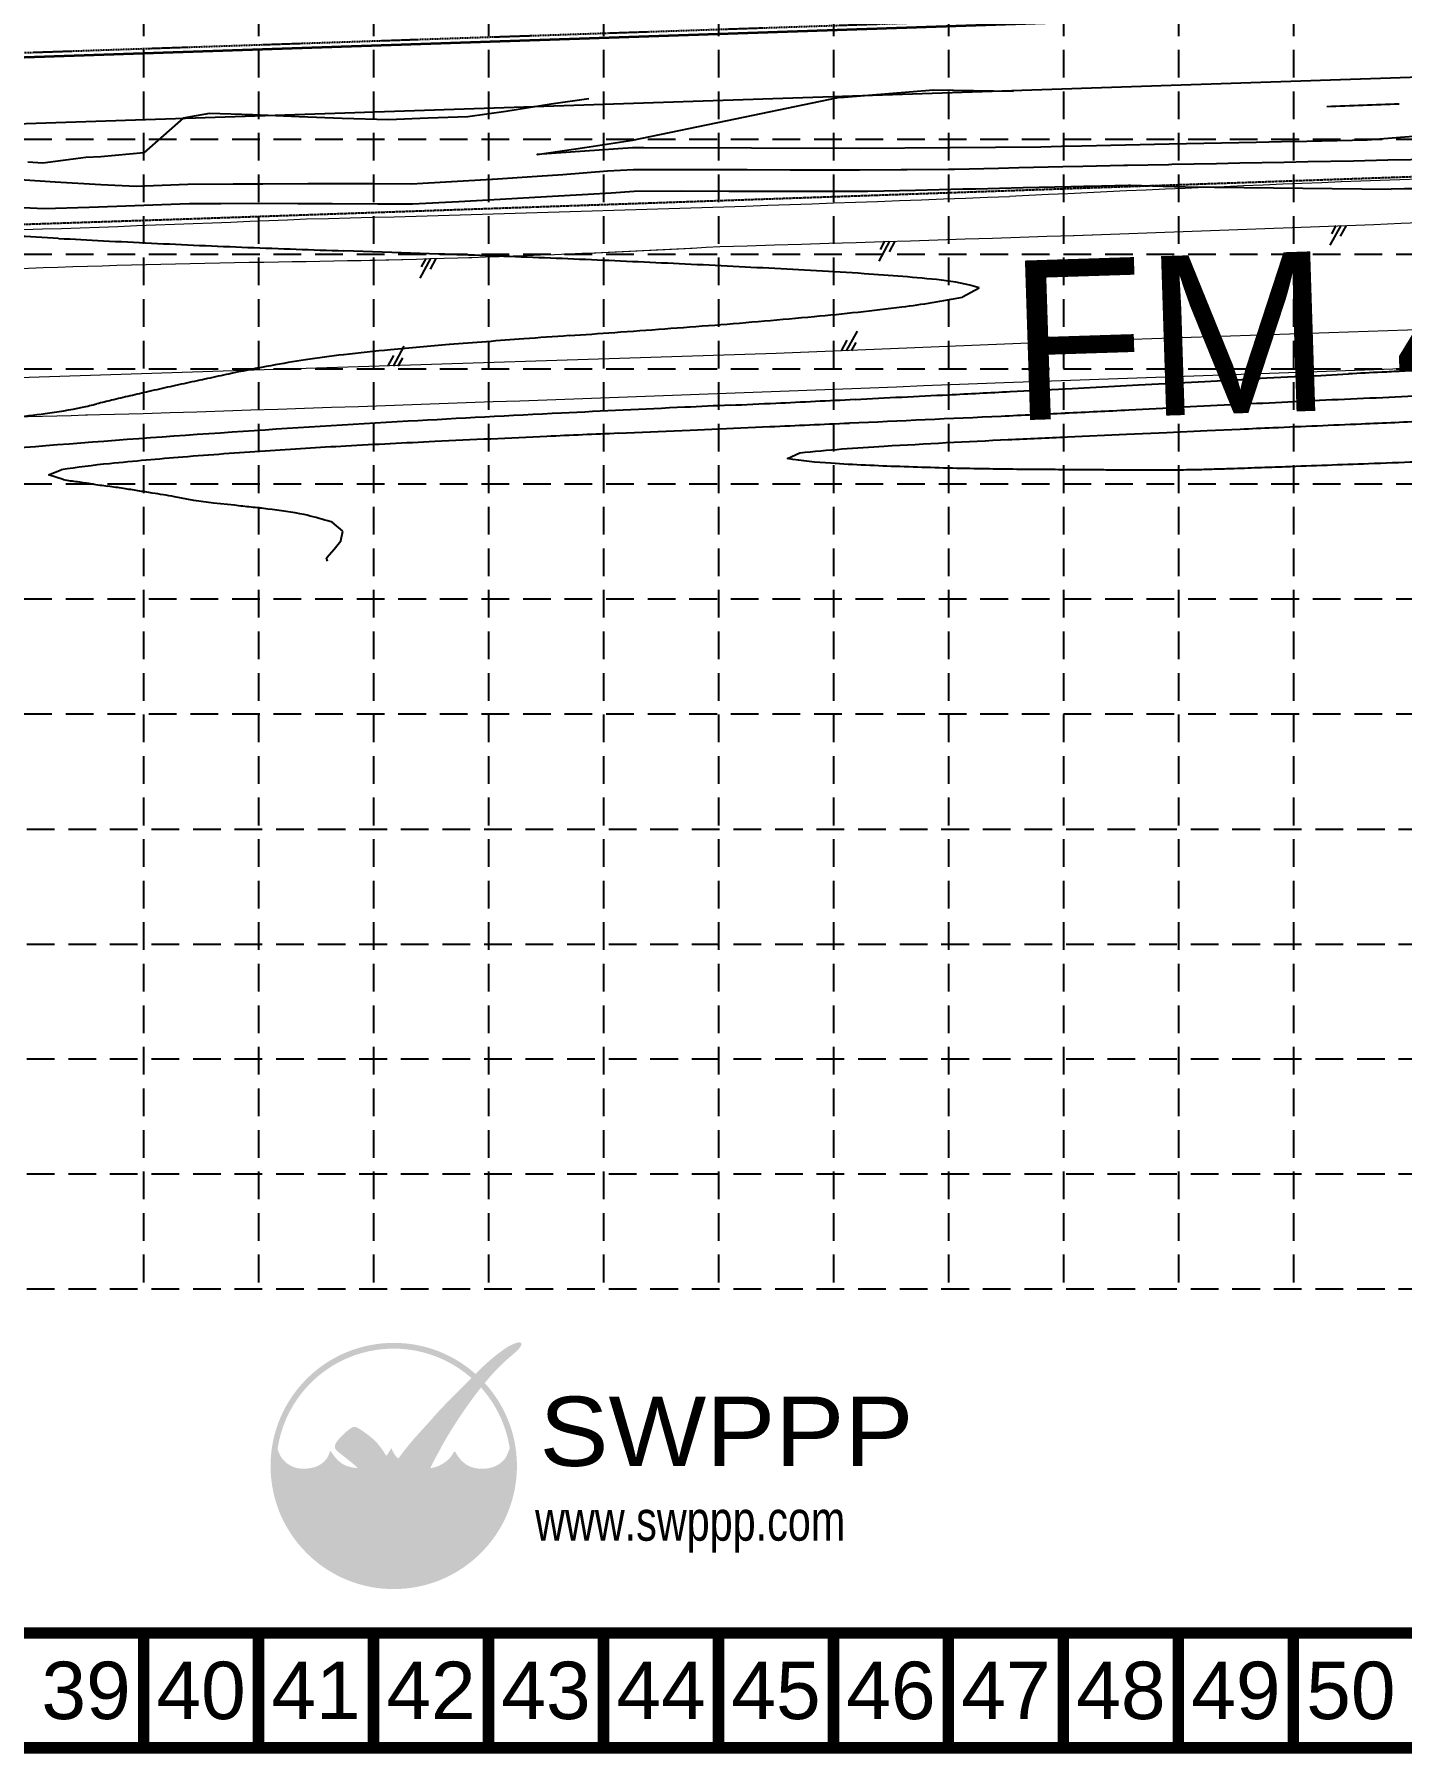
# Model space of a CAD drawing. Header units: inches. Extents: x 2387375 to 2389038, y 7083851 to 7084891.
# Drawn here: x 2388389.3 to 2388697.6, y 7083850.8 to 7084238.8 of the extents above; entities that cross this region are included whole.
import ezdxf
from ezdxf.enums import TextEntityAlignment as Align

# ---------------------------------------------------------------- set-up
doc = ezdxf.new("R2010")
doc.units = ezdxf.units.IN
doc.header["$MEASUREMENT"] = 0
for name, pattern in [('add_topo$0$DASHED2', [0.375, 0.25, -0.125]), ('add_topo$0$SM', [0.1875, 0.15, -0.0375]), ('HIDDEN', [0.375, 0.25, -0.125])]:
    doc.linetypes.add(name, pattern=pattern)
for name, color, linetype in [('add_topo$0$BNDYTXT', 5, 'Continuous'), ('add_topo$0$PAVED_ROAD', 7, 'Continuous'), ('add_topo$0$PAVED_SHOULDER', 1, 'add_topo$0$SM'), ('add_topo$0$ROW_DEDICATION', 1, 'Continuous'), ('BASE', 7, 'Continuous'), ('CRWR1$0$RW-GL-TRAC', 7, 'Continuous'), ('CSTR1$0$CST-PA-EXST', 252, 'Continuous'), ('GRID', 254, 'HIDDEN'), ('JCTR1$0$TP-CT-MAJR', 251, 'Continuous'), ('JCTR1$0$TP-CT-MINR', 253, 'Continuous'), ('LOGO', 7, 'Continuous')]:
    doc.layers.add(name, color=color, linetype=linetype)
doc.layers.add('CRWR1$0$CRW-EX-ROW', color=22, linetype='Continuous', lineweight=35)
doc.layers.add('XREF-JCTR', color=7, linetype='Continuous', lineweight=35)
doc.styles.add('L100', font='simplex', dxfattribs={"height": 4})
doc.styles.add('LOGO1', font='ROCKEB.TTF', dxfattribs={"height": 25})
doc.styles.get("Standard").update_dxf_attribs({"font": 'ARIAL.TTF'})
doc.dimstyles.new('SPOT', dxfattribs={"dimscale": 40, "dimtxt": 4, "dimasz": 0.025, "dimexe": 0.03, "dimexo": 0.03, "dimgap": 0.03, "dimtad": 0, "dimtih": 1, "dimtoh": 1, "dimdsep": 46, "dimtxsty": 'L100', "dimblk": 'c', "dimcen": 0, "dimadec": 0, "dimazin": 0, "dimtfac": 1, "dimtofl": 0, "dimtmove": 0, "dimatfit": 3, "dimldrblk": 'c', "dimfxl": 0, "dimtolj": 1, "dimtzin": 0, "dimarcsym": 0})

# ---------------------------------------------------------------- blocks, each defined once
blk = doc.blocks.new('c')
blk = doc.blocks.new('new logo')
at = {"layer": 'LOGO'}
h = blk.add_hatch(color=170, dxfattribs=at)
h.paths.add_polyline_path([(67.43, 44.06), (66.82, 44.7), (66.35, 45.25), (65.96, 45.76), (65.54, 46.4), (65.09, 47.19), (64.7, 47.94), (64.44, 48.47), (64.18, 49.02), (63.92, 49.58), (63.67, 50.15), (63.31, 50.99), (62.9, 52), (62.6, 52.78), (62.42, 53.27), (62.25, 53.75), (62.07, 54.23), (61.88, 54.72), (61.69, 55.22), (61.48, 55.74), (61.26, 56.27), (61.03, 56.81), (60.78, 57.37), (60.52, 57.93), (60.25, 58.5), (59.96, 59.07), (59.66, 59.64), (59.34, 60.2), (59.02, 60.77), (58.68, 61.32), (58.34, 61.87), (57.99, 62.4), (57.64, 62.91), (57.29, 63.4), (56.95, 63.87), (56.61, 64.32), (56.27, 64.74), (55.93, 65.14), (55.58, 65.53), (55.23, 65.91), (54.91, 66.23), (53.98, 66.22), (52.92, 66.33), (52.05, 66.5), (51.45, 66.64), (50.85, 66.81), (50.26, 67.01), (49.41, 67.35), (48.33, 67.91), (47.34, 68.56), (46.46, 69.26), (45.69, 70.02), (45.01, 70.79), (44.44, 71.52), (43.98, 72.16), (43.6, 72.69), (43.42, 72.95), (43.25, 73.18), (43.1, 73.38), (42.96, 73.53), (42.85, 73.65), (42.75, 73.73), (42.66, 73.76), (42.59, 73.76), (42.53, 73.71), (42.48, 73.63), (42.43, 73.52), (42.38, 73.38), (42.33, 73.22), (42.19, 72.76), (41.96, 72.1), (41.67, 71.46), (41.36, 70.91), (40.98, 70.34), (40.53, 69.77), (40.01, 69.21), (39.42, 68.67), (38.77, 68.17), (38.06, 67.7), (37.31, 67.27), (36.53, 66.9), (35.73, 66.59), (34.88, 66.34), (33.96, 66.14), (32.97, 65.99), (31.89, 65.9), (30.76, 65.86), (29.65, 65.89), (28.59, 65.97), (27.62, 66.13), (26.71, 66.36), (25.83, 66.67), (24.95, 67.08), (24.08, 67.58), (23.21, 68.18), (22.36, 68.88), (21.76, 69.47), (21.37, 69.89), (20.98, 70.36), (20.61, 70.88), (20.24, 71.46), (19.89, 72.13), (19.54, 72.89), (19.19, 73.77), (18.85, 74.77, -0.595729), (106.28, 106.77), (106.97, 107.48), (107.53, 108.05), (108.12, 108.64, 37.93689), (112.29, 104.53), (112.05, 104.24), (111.57, 103.66), (111.09, 103.06), (110.61, 102.47, -0.146449), (123.57, 75.01), (123.33, 74.47), (123.13, 73.97), (122.94, 73.5), (122.77, 73.07), (122.51, 72.4), (122.22, 71.72), (121.9, 71.1), (121.52, 70.53), (121.11, 70), (120.66, 69.51), (120.15, 69.03), (119.62, 68.57), (119.04, 68.14), (118.44, 67.73), (117.81, 67.36), (117.15, 67.03), (116.47, 66.74), (115.76, 66.49), (115.03, 66.28), (114.28, 66.11), (113.5, 65.97), (112.72, 65.88), (111.92, 65.82), (111.11, 65.8), (110.29, 65.82), (109.44, 65.89), (108.56, 66.01), (107.66, 66.19), (106.75, 66.43), (105.88, 66.73), (105.05, 67.1), (104.26, 67.53), (103.5, 68.04), (102.78, 68.61), (102.07, 69.26), (101.4, 69.96), (100.78, 70.68), (100.24, 71.38), (99.83, 72.02), (99.55, 72.52), (99.4, 72.79), (99.26, 73.03), (99.13, 73.24), (99.02, 73.4), (98.92, 73.52), (98.82, 73.58), (98.72, 73.6), (98.63, 73.58), (98.54, 73.51), (98.45, 73.42), (98.36, 73.3), (98.26, 73.16), (98.17, 73), (98.06, 72.83), (97.8, 72.39), (97.42, 71.81), (96.93, 71.14), (96.41, 70.55), (95.93, 70.06), (95.41, 69.58), (94.84, 69.11), (94.21, 68.65), (93.52, 68.19), (92.75, 67.74), (91.9, 67.28), (90.95, 66.85), (90.08, 66.57), (89.39, 66.39), (88.62, 66.22), (87.78, 66.08), (87.59, 65.61), (87.38, 65.07), (87.13, 64.45), (86.86, 63.76), (86.57, 63), (86.26, 62.19), (85.94, 61.33), (85.6, 60.44), (85.25, 59.53), (84.91, 58.59), (84.56, 57.66), (84.21, 56.72), (83.87, 55.8), (83.53, 54.89), (83.21, 54.02), (82.9, 53.18), (82.61, 52.38), (82.34, 51.64), (82.09, 50.96), (81.86, 50.33), (81.65, 49.76), (81.33, 48.95), (80.94, 48.06), (80.54, 47.29), (80.1, 46.58), (79.62, 45.94), (79.13, 45.36), (78.61, 44.81), (78.1, 44.32), (77.57, 43.87), (77.04, 43.47), (76.48, 43.12), (75.9, 42.81), (75.31, 42.55), (74.58, 42.28), (73.74, 42.05), (72.97, 41.94), (72.25, 41.93), (71.55, 42.04), (70.87, 42.22), (70.06, 42.5), (69.36, 42.77), (68.67, 43.11), (68.04, 43.53)])
h.paths.add_polyline_path([(71.76, 72.04), (70.7, 73.9), (70.07, 75.23), (69.69, 74.29), (68.67, 72.59), (67.85, 71.67), (67.95, 71.51), (68.11, 71.24), (68.27, 70.99), (68.41, 70.76), (68.55, 70.55), (68.68, 70.37), (68.8, 70.21), (68.92, 70.07), (69.04, 69.95), (69.15, 69.84), (69.26, 69.75), (69.37, 69.67), (69.48, 69.59), (69.59, 69.52), (69.7, 69.46), (69.82, 69.41), (69.94, 69.36), (70.05, 69.32), (70.17, 69.28), (70.29, 69.25), (70.41, 69.22), (70.53, 69.2), (70.64, 69.18), (70.76, 69.17), (70.88, 69.16), (71, 69.15), (71.11, 69.15), (71.22, 69.16), (71.33, 69.17), (71.44, 69.19), (71.54, 69.21), (71.64, 69.24), (71.74, 69.27), (71.84, 69.31), (71.94, 69.35), (72.04, 69.4), (72.14, 69.45), (72.24, 69.51), (72.35, 69.58), (72.45, 69.65), (72.56, 69.72), (72.67, 69.81), (72.78, 69.9), (72.89, 70), (73, 70.1), (73.11, 70.21), (73.22, 70.34), (73.3, 70.42), (72.52, 71.08)], flags=17)
blk.add_hatch(color=240, dxfattribs=at).paths.add_polyline_path([(117.73, 117.3), (118.86, 118.16), (119.82, 118.88), (120.63, 119.47), (121.31, 119.95), (121.89, 120.34), (122.37, 120.64), (122.78, 120.89), (123.13, 121.1), (123.45, 121.27), (123.73, 121.42), (123.99, 121.55), (124.22, 121.67), (124.44, 121.77), (124.65, 121.85), (124.84, 121.93), (125.03, 122.01), (125.21, 122.09), (125.4, 122.16), (125.58, 122.23), (125.76, 122.3), (125.93, 122.37), (126.1, 122.44), (126.26, 122.49), (126.41, 122.55), (126.56, 122.6), (126.69, 122.64), (126.82, 122.67), (126.95, 122.71), (127.06, 122.73), (127.18, 122.76), (127.29, 122.78), (127.39, 122.79), (127.5, 122.8), (127.6, 122.81), (127.7, 122.82), (127.79, 122.82), (127.89, 122.82), (127.98, 122.82), (128.06, 122.81), (128.14, 122.8), (128.22, 122.79), (128.29, 122.78), (128.35, 122.76), (128.42, 122.74), (128.47, 122.72), (128.52, 122.7), (128.57, 122.67), (128.62, 122.64), (128.65, 122.61), (128.69, 122.57), (128.72, 122.53), (128.75, 122.49), (128.77, 122.44), (128.79, 122.39), (128.81, 122.34), (128.82, 122.28), (128.83, 122.21), (128.84, 122.14), (128.84, 122.07), (128.84, 122), (128.83, 121.92), (128.82, 121.84), (128.81, 121.76), (128.79, 121.68), (128.77, 121.6), (128.74, 121.52), (128.7, 121.44), (128.66, 121.35), (128.61, 121.26), (128.56, 121.16), (128.5, 121.06), (128.43, 120.95), (128.35, 120.83), (128.27, 120.7), (128.18, 120.57), (128.08, 120.42), (127.96, 120.27), (127.85, 120.12), (127.71, 119.96), (127.57, 119.79), (127.42, 119.62), (127.25, 119.44), (127.06, 119.24), (126.84, 119.03), (126.58, 118.79), (126.28, 118.52), (125.94, 118.21), (125.54, 117.86), (125.08, 117.47), (124.58, 117.04), (124.04, 116.57), (123.48, 116.08), (122.89, 115.57), (122.3, 115.05), (121.71, 114.53), (121.13, 114.01), (120.58, 113.5), (120.04, 112.99), (119.52, 112.49), (119.01, 111.99), (118.51, 111.49), (118.02, 110.99), (117.53, 110.47), (117.03, 109.94), (116.53, 109.4), (116.03, 108.85), (115.52, 108.29), (115.02, 107.71), (114.51, 107.14), (114.01, 106.56), (113.51, 105.98), (113.02, 105.4), (112.54, 104.82), (112.05, 104.24), (111.57, 103.66), (111.09, 103.06), (110.59, 102.44), (110.09, 101.8), (109.56, 101.13), (109.02, 100.43), (108.45, 99.68), (107.87, 98.9), (107.27, 98.1), (106.66, 97.27), (106.04, 96.43), (105.43, 95.59), (104.82, 94.74), (104.23, 93.91), (103.65, 93.08), (103.08, 92.27), (102.52, 91.46), (101.97, 90.65), (101.42, 89.84), (100.87, 89.01), (100.32, 88.18), (99.77, 87.33), (99.2, 86.45), (98.63, 85.56), (98.06, 84.66), (97.5, 83.76), (96.94, 82.87), (96.4, 81.99), (95.88, 81.13), (95.38, 80.29), (94.91, 79.49), (94.46, 78.72), (94.03, 77.96), (93.61, 77.23), (93.21, 76.5), (92.81, 75.77), (92.41, 75.04), (92.01, 74.29), (91.6, 73.54), (91.18, 72.77), (90.78, 72.02), (90.38, 71.27), (90, 70.56), (89.64, 69.88), (89.31, 69.25), (89.01, 68.69), (88.75, 68.19), (88.53, 67.74), (88.33, 67.32), (88.15, 66.92), (87.97, 66.52), (87.78, 66.08), (87.59, 65.61), (87.38, 65.07), (87.13, 64.45), (86.86, 63.76), (86.57, 63), (86.26, 62.19), (85.94, 61.33), (85.6, 60.44), (85.25, 59.53), (84.91, 58.59), (84.56, 57.66), (84.21, 56.72), (83.87, 55.8), (83.53, 54.89), (83.21, 54.02), (82.9, 53.18), (82.61, 52.38), (82.34, 51.64), (82.09, 50.96), (81.86, 50.33), (81.65, 49.76), (81.44, 49.23), (81.24, 48.75), (81.04, 48.29), (80.84, 47.87), (80.64, 47.48), (80.43, 47.11), (80.2, 46.75), (79.97, 46.41), (79.73, 46.09), (79.49, 45.78), (79.24, 45.49), (78.99, 45.21), (78.74, 44.95), (78.48, 44.69), (78.23, 44.45), (77.97, 44.21), (77.71, 43.99), (77.44, 43.78), (77.17, 43.58), (76.9, 43.39), (76.62, 43.21), (76.33, 43.04), (76.04, 42.89), (75.75, 42.75), (75.45, 42.62), (75.16, 42.5), (74.87, 42.39), (74.58, 42.29), (74.3, 42.2), (74.02, 42.13), (73.75, 42.07), (73.49, 42.02), (73.23, 41.98), (72.98, 41.95), (72.73, 41.94), (72.49, 41.93), (72.24, 41.94), (72.01, 41.97), (71.77, 42), (71.53, 42.05), (71.3, 42.11), (71.06, 42.17), (70.83, 42.24), (70.59, 42.32), (70.35, 42.4), (70.12, 42.48), (69.88, 42.57), (69.64, 42.66), (69.4, 42.76), (69.16, 42.87), (68.93, 42.98), (68.69, 43.11), (68.47, 43.25), (68.25, 43.39), (68.04, 43.55), (67.83, 43.72), (67.62, 43.9), (67.42, 44.09), (67.22, 44.28), (67.03, 44.49), (66.83, 44.69), (66.64, 44.9), (66.45, 45.13), (66.26, 45.36), (66.06, 45.62), (65.86, 45.91), (65.65, 46.23), (65.43, 46.59), (65.2, 47), (64.96, 47.45), (64.7, 47.94), (64.44, 48.47), (64.18, 49.02), (63.92, 49.58), (63.67, 50.15), (63.43, 50.71), (63.2, 51.26), (62.99, 51.78), (62.79, 52.29), (62.6, 52.78), (62.42, 53.27), (62.25, 53.75), (62.07, 54.23), (61.88, 54.72), (61.69, 55.22), (61.48, 55.74), (61.26, 56.27), (61.03, 56.81), (60.78, 57.37), (60.52, 57.93), (60.25, 58.5), (59.96, 59.07), (59.66, 59.64), (59.34, 60.2), (59.02, 60.77), (58.68, 61.32), (58.34, 61.87), (57.99, 62.4), (57.64, 62.91), (57.29, 63.4), (56.95, 63.87), (56.61, 64.32), (56.27, 64.74), (55.93, 65.14), (55.58, 65.53), (55.23, 65.91), (54.86, 66.28), (54.49, 66.65), (54.09, 67.01), (53.68, 67.39), (53.25, 67.76), (52.81, 68.14), (52.35, 68.52), (51.89, 68.9), (51.42, 69.28), (50.95, 69.66), (50.48, 70.04), (50.01, 70.41), (49.54, 70.78), (49.09, 71.13), (48.65, 71.47), (48.24, 71.8), (47.84, 72.11), (47.47, 72.4), (47.14, 72.66), (46.83, 72.9), (46.56, 73.11), (46.32, 73.3), (46.11, 73.47), (45.92, 73.63), (45.75, 73.78), (45.6, 73.92), (45.46, 74.05), (45.34, 74.18), (45.23, 74.31), (45.13, 74.44), (45.04, 74.56), (44.96, 74.69), (44.9, 74.82), (44.84, 74.96), (44.8, 75.1), (44.76, 75.24), (44.73, 75.39), (44.72, 75.54), (44.71, 75.69), (44.7, 75.84), (44.71, 75.99), (44.72, 76.15), (44.75, 76.3), (44.78, 76.45), (44.81, 76.6), (44.86, 76.75), (44.92, 76.9), (44.99, 77.06), (45.07, 77.23), (45.17, 77.4), (45.29, 77.59), (45.42, 77.8), (45.57, 78.01), (45.73, 78.24), (45.91, 78.48), (46.11, 78.73), (46.32, 78.99), (46.55, 79.26), (46.8, 79.54), (47.06, 79.83), (47.33, 80.13), (47.62, 80.43), (47.91, 80.73), (48.21, 81.04), (48.52, 81.34), (48.84, 81.64), (49.16, 81.93), (49.48, 82.21), (49.79, 82.48), (50.1, 82.74), (50.41, 82.98), (50.7, 83.21), (50.98, 83.42), (51.24, 83.62), (51.49, 83.79), (51.7, 83.95), (51.9, 84.08), (52.08, 84.19), (52.25, 84.29), (52.4, 84.38), (52.55, 84.45), (52.68, 84.51), (52.82, 84.56), (52.95, 84.61), (53.08, 84.64), (53.21, 84.67), (53.34, 84.69), (53.47, 84.7), (53.6, 84.7), (53.72, 84.69), (53.85, 84.68), (53.97, 84.65), (54.1, 84.62), (54.22, 84.58), (54.35, 84.54), (54.48, 84.48), (54.61, 84.43), (54.74, 84.36), (54.88, 84.3), (55.02, 84.23), (55.17, 84.15), (55.34, 84.06), (55.51, 83.97), (55.7, 83.86), (55.91, 83.73), (56.14, 83.59), (56.4, 83.42), (56.68, 83.23), (56.99, 83.01), (57.32, 82.78), (57.67, 82.53), (58.03, 82.27), (58.4, 81.99), (58.79, 81.71), (59.18, 81.42), (59.57, 81.13), (59.97, 80.83), (60.37, 80.53), (60.76, 80.22), (61.15, 79.91), (61.54, 79.59), (61.91, 79.27), (62.28, 78.93), (62.64, 78.6), (62.98, 78.25), (63.32, 77.9), (63.65, 77.54), (63.97, 77.17), (64.29, 76.79), (64.6, 76.4), (64.91, 76.01), (65.22, 75.6), (65.52, 75.19), (65.82, 74.78), (66.11, 74.37), (66.39, 73.96), (66.66, 73.57), (66.91, 73.18), (67.15, 72.81), (67.37, 72.45), (67.58, 72.12), (67.77, 71.8), (67.95, 71.51), (68.11, 71.24), (68.27, 70.99), (68.41, 70.76), (68.55, 70.55), (68.68, 70.37), (68.8, 70.21), (68.92, 70.07), (69.04, 69.95), (69.15, 69.84), (69.26, 69.75), (69.37, 69.67), (69.48, 69.59), (69.59, 69.52), (69.7, 69.46), (69.82, 69.41), (69.94, 69.36), (70.05, 69.32), (70.17, 69.28), (70.29, 69.25), (70.41, 69.22), (70.53, 69.2), (70.64, 69.18), (70.76, 69.17), (70.88, 69.16), (71, 69.15), (71.11, 69.15), (71.22, 69.16), (71.33, 69.17), (71.44, 69.19), (71.54, 69.21), (71.64, 69.24), (71.74, 69.27), (71.84, 69.31), (71.94, 69.35), (72.04, 69.4), (72.14, 69.45), (72.24, 69.51), (72.35, 69.58), (72.45, 69.65), (72.56, 69.72), (72.67, 69.81), (72.78, 69.9), (72.89, 70), (73, 70.1), (73.11, 70.21), (73.22, 70.34), (73.34, 70.47), (73.46, 70.61), (73.58, 70.77), (73.72, 70.94), (73.85, 71.12), (74, 71.32), (74.15, 71.53), (74.32, 71.77), (74.5, 72.01), (74.68, 72.27), (74.88, 72.55), (75.09, 72.84), (75.32, 73.15), (75.56, 73.46), (75.82, 73.79), (76.09, 74.14), (76.37, 74.49), (76.67, 74.87), (76.99, 75.25), (77.32, 75.65), (77.66, 76.07), (78.02, 76.5), (78.39, 76.95), (78.77, 77.42), (79.18, 77.91), (79.6, 78.4), (80.03, 78.92), (80.49, 79.45), (80.96, 80), (81.46, 80.56), (81.97, 81.13), (82.5, 81.72), (83.04, 82.31), (83.59, 82.91), (84.14, 83.51), (84.68, 84.1), (85.22, 84.68), (85.74, 85.25), (86.24, 85.81), (86.73, 86.35), (87.2, 86.89), (87.67, 87.41), (88.13, 87.94), (88.59, 88.46), (89.06, 88.98), (89.53, 89.52), (90.01, 90.05), (90.5, 90.6), (91, 91.16), (91.52, 91.73), (92.06, 92.31), (92.61, 92.9), (93.18, 93.5), (93.77, 94.12), (94.38, 94.75), (95.01, 95.39), (95.64, 96.03), (96.28, 96.68), (96.92, 97.32), (97.56, 97.96), (98.19, 98.58), (98.8, 99.19), (99.39, 99.77), (99.96, 100.34), (100.52, 100.9), (101.07, 101.45), (101.61, 101.98), (102.14, 102.52), (102.66, 103.05), (103.19, 103.59), (103.72, 104.13), (104.25, 104.67), (104.78, 105.23), (105.32, 105.78), (105.86, 106.34), (106.41, 106.91), (106.97, 107.48), (107.53, 108.05), (108.11, 108.62), (108.69, 109.2), (109.27, 109.77), (109.86, 110.34), (110.45, 110.91), (111.04, 111.47), (111.62, 112.02), (112.2, 112.56), (112.77, 113.1), (113.35, 113.62), (113.95, 114.16), (114.58, 114.71), (115.26, 115.3), (116.01, 115.91), (116.82, 116.58)])
at = {"layer": 'LOGO', "style": 'LOGO1'}
for s, height, width, p in [('SWPPP', 31.324, 1.115, (136.96, 67.05)), ('www.swppp.com', 18.1118, 0.77, (135.01, 33.35))]:
    blk.add_text(s, height=height, dxfattribs=dict(at, width=width)).set_placement(p)

msp = doc.modelspace()

# ---------------------------------------------------------------- linework, layer by layer
at = {"color": 7}
msp.add_line((2388975.39, 7084238.31), (2388085.35, 7084208.44), dxfattribs=at)
at = {"layer": 'add_topo$0$PAVED_ROAD', "color": 7, "linetype": 'Continuous'}
for p, q in [((2388683.92, 7084195.66), (2388681.47, 7084191.17)), ((2388682.81, 7084195.62), (2388681.78, 7084193.78)), ((2388685.09, 7084195.64), (2388683.79, 7084193.26)), ((2388582.15, 7084192.1), (2388579.7, 7084187.61)), ((2388581.04, 7084192.06), (2388580.01, 7084190.22)), ((2388583.32, 7084192.08), (2388582.02, 7084189.7)), ((2388478.65, 7084188.21), (2388476.2, 7084183.72)), ((2388477.54, 7084188.17), (2388476.5, 7084186.33)), ((2388479.82, 7084188.19), (2388478.52, 7084185.81)), ((2388673.51, 7084171.18), (2388674.81, 7084173.56)), ((2388674.68, 7084171.16), (2388677.13, 7084175.65)), ((2388571.3, 7084167.34), (2388572.6, 7084169.73)), ((2388572.47, 7084167.32), (2388574.92, 7084171.82)), ((2388675.79, 7084171.2), (2388676.82, 7084173.04)), ((2388469.08, 7084163.94), (2388470.38, 7084166.32)), ((2388470.25, 7084163.92), (2388472.7, 7084168.41)), ((2388471.36, 7084163.96), (2388472.39, 7084165.8)), ((2388573.58, 7084167.36), (2388574.61, 7084169.2))]:
    msp.add_line(p, q, dxfattribs=at)
at = {"layer": 'add_topo$0$PAVED_ROAD', "color": 7, "linetype": 'Continuous', "const_width": 0.05, "flags": 128}
for points in [[(2387770.57, 7084171.81, 0.006253), (2387911.57, 7084172.96, 0.003524), (2388016.87, 7084174.38), (2388066.95, 7084175.51), (2388090.64, 7084176.04, 0.006906), (2388210.25, 7084179.58, 0.002698), (2388338.28, 7084183.77, -0.009871), (2388444.34, 7084187.43, 0.010429), (2388543.87, 7084190.89, 0.003398), (2388740.55, 7084197.88), (2388810.59, 7084199.98), (2388918.74, 7084203.94), (2388975.39, 7084205.91)], [(2388975.39, 7084181.6), (2388947.46, 7084180.64), (2388814.88, 7084175.76), (2388712.24, 7084172.49), (2388619.14, 7084169.34), (2388556.6, 7084166.73), (2388438.75, 7084162.97), (2388335.06, 7084159.59), (2388221.06, 7084155.58, -0.002336), (2388066.95, 7084151.32, -0.000154), (2388056.81, 7084151.09, -0.006962), (2387935.93, 7084149.5, -0.001559), (2387768.32, 7084147.45)]]:
    msp.add_lwpolyline(points, format="xyb", dxfattribs=at)
at = {"layer": 'add_topo$0$PAVED_SHOULDER', "color": 7}
for p, q in [((2388599.29, 7084203.18), (2388834.89, 7084211.34)), ((2388422.98, 7084197.11), (2388599.29, 7084203.18)), ((2388209.6, 7084190.06), (2388422.98, 7084197.11))]:
    msp.add_line(p, q, dxfattribs=at)
at = {"layer": 'add_topo$0$PAVED_SHOULDER', "color": 7, "const_width": 0.05, "flags": 128}
msp.add_lwpolyline([(2388975.39, 7084173.7), (2388940.35, 7084172.63), (2388815.41, 7084167.45, 0.000108), (2388608.02, 7084160.13, -0.001832), (2388413.81, 7084153.13, 0.004369), (2388206.12, 7084146.1, -0.004017), (2388066.95, 7084141.74, -0.000831), (2388038.14, 7084141.11, 0.001991), (2387883.63, 7084139.56, 0.001614), (2387771.95, 7084138.07)], format="xyb", dxfattribs=at)
at = {"layer": 'add_topo$0$ROW_DEDICATION', "color": 7, "linetype": 'add_topo$0$DASHED2'}
for p, q in [((2388975.39, 7084254.32), (2388082.25, 7084224.34)), ((2388975.39, 7084253.32), (2388082.29, 7084223.34))]:
    msp.add_line(p, q, dxfattribs=at)
at = {"layer": 'BASE', "const_width": 2.59}
for points in [[(2387376.68, 7083852.09), (2389036.25, 7083852.09), (2389036.25, 7084889.32), (2387376.68, 7084889.32)], [(2387402.61, 7083878.02), (2389010.32, 7083878.02), (2389010.32, 7084863.39), (2387402.61, 7084863.39)]]:
    msp.add_lwpolyline(points, close=True, dxfattribs=at)
for points in [[(2388413.91, 7083852.09), (2388413.91, 7083878.02)], [(2388439.84, 7083852.09), (2388439.84, 7083878.02)], [(2388465.77, 7083852.09), (2388465.77, 7083878.02)], [(2388491.7, 7083852.09), (2388491.7, 7083878.02)], [(2388517.63, 7083852.09), (2388517.63, 7083878.02)], [(2388543.56, 7083852.09), (2388543.56, 7083878.02)], [(2388569.49, 7083852.09), (2388569.49, 7083878.02)], [(2388595.42, 7083852.09), (2388595.42, 7083878.02)], [(2388621.35, 7083852.09), (2388621.35, 7083878.02)], [(2388647.28, 7083852.09), (2388647.28, 7083878.02)], [(2388673.22, 7083852.09), (2388673.22, 7083878.02)]]:
    msp.add_lwpolyline(points, dxfattribs=at)
at = {"layer": 'CRWR1$0$CRW-EX-ROW', "color": 7}
msp.add_line((2388975.39, 7084253.32), (2388082.1, 7084223.34), dxfattribs=at)
at = {"layer": 'CRWR1$0$RW-GL-TRAC'}
msp.add_line((2388975.39, 7084238.31), (2388082.6, 7084208.34), dxfattribs=at)
at = {"layer": 'CSTR1$0$CST-PA-EXST', "lineweight": 0}
for p, q in [((2388609.17, 7084202.18), (2388609.17, 7084202.18)), ((2388450.62, 7084197.1), (2388450.62, 7084197.1))]:
    msp.add_line(p, q, dxfattribs=at)
for points in [[(2387770.57, 7084171.81, 0.006253), (2387911.57, 7084172.96), (2387911.57, 7084172.96, 0.003524), (2388016.87, 7084174.38), (2388066.95, 7084175.51), (2388090.64, 7084176.04, 0.006906), (2388210.25, 7084179.58, 0.002698), (2388338.28, 7084183.77, -0.009871), (2388444.34, 7084187.43, 0.010429), (2388543.87, 7084190.89, 0.003398), (2388740.55, 7084197.88), (2388774.4, 7084198.9)], [(2388975.39, 7084181.6), (2388947.46, 7084180.64), (2388814.88, 7084175.76), (2388712.24, 7084172.49), (2388619.14, 7084169.34), (2388556.6, 7084166.73), (2388438.75, 7084162.97), (2388335.06, 7084159.59), (2388221.06, 7084155.58, -0.002336), (2388066.95, 7084151.32), (2388066.95, 7084151.32, -0.000154), (2388056.81, 7084151.09), (2388056.81, 7084151.09, -0.006962), (2387935.93, 7084149.5), (2387935.93, 7084149.5, -0.001559), (2387768.32, 7084147.45)], [(2388975.39, 7084173.7), (2388940.35, 7084172.63), (2388815.41, 7084167.45), (2388608.02, 7084160.13, -0.001832), (2388413.81, 7084153.13), (2388413.81, 7084153.13, 0.004369), (2388206.12, 7084146.1), (2388206.12, 7084146.1, -0.004017), (2388066.95, 7084141.74, -0.000831), (2388038.14, 7084141.11), (2388038.14, 7084141.11, 0.001991), (2387883.63, 7084139.56), (2387883.63, 7084139.56, 0.001614), (2387771.95, 7084138.07)]]:
    msp.add_lwpolyline(points, format="xyb", dxfattribs=at)
for centre, radius, start, end in [((2388973.02, 7076755.87), 7455.19, 91.713633, 92.797433), ((2388155.6, 7095881.65), 11688.27, 271.446342, 272.223958), ((2388145.95, 7091444.19), 7253.49, 271.332444, 272.407306)]:
    msp.add_arc(centre, radius, start, end, dxfattribs=at)
at = {"layer": 'GRID', "color": 252, "linetype": 'HIDDEN', "ltscale": 25}
for p, q in [((2388413.91, 7084863.39), (2388413.91, 7083955.7)), ((2388439.84, 7084863.39), (2388439.84, 7083955.7)), ((2388465.77, 7084863.39), (2388465.77, 7083955.7)), ((2388491.7, 7084863.39), (2388491.7, 7083955.7)), ((2388517.63, 7084863.39), (2388517.63, 7083955.7)), ((2388543.56, 7084863.39), (2388543.56, 7083955.7)), ((2388569.49, 7084863.39), (2388569.49, 7083955.7)), ((2388595.42, 7084863.39), (2388595.42, 7083955.7)), ((2388621.35, 7084863.39), (2388621.35, 7083955.7)), ((2388647.28, 7084863.39), (2388647.28, 7083955.7)), ((2388673.22, 7084863.39), (2388673.22, 7083955.7)), ((2387402.61, 7084215.12), (2389010.32, 7084215.12)), ((2387402.61, 7084189.19), (2389010.32, 7084189.19)), ((2387402.61, 7084163.26), (2389010.32, 7084163.26)), ((2387402.61, 7084137.33), (2389010.32, 7084137.33)), ((2387402.61, 7084111.4), (2389010.32, 7084111.4)), ((2387402.61, 7084085.47), (2389010.32, 7084085.47)), ((2387403.19, 7084059.42), (2389010.9, 7084059.42)), ((2387403.19, 7084033.49), (2389010.9, 7084033.49)), ((2387403.19, 7084007.56), (2389010.9, 7084007.56)), ((2387403.19, 7083981.63), (2389010.9, 7083981.63)), ((2387403.19, 7083955.7), (2389010.9, 7083955.7))]:
    msp.add_line(p, q, dxfattribs=at)
at = {"layer": 'JCTR1$0$TP-CT-MAJR', "color": 35, "elevation": 615}
msp.add_lwpolyline([(2388708.74, 7084216.42), (2388689.83, 7084214.86), (2388683.06, 7084214.73), (2388676.28, 7084214.6), (2388670.54, 7084214.48), (2388664.8, 7084214.36), (2388645.17, 7084213.96), (2388625.53, 7084213.55), (2388620.91, 7084213.45), (2388616.28, 7084213.34), (2388595.79, 7084213.17), (2388575.29, 7084213), (2388551.01, 7084213.07), (2388526.73, 7084213.13), (2388525.46, 7084213.13), (2388524.18, 7084213.13), (2388513.41, 7084212.39), (2388502.64, 7084211.64), (2388513.42, 7084213.26), (2388524.2, 7084214.87), (2388547.37, 7084219.71), (2388570.54, 7084224.54), (2388571.23, 7084224.58), (2388571.91, 7084224.61), (2388582, 7084225.44), (2388592.09, 7084226.27), (2388610.06, 7084225.94)], dxfattribs=at)
msp.add_lwpolyline([(2388700.93, 7084142.26, -0.00019), (2388690.18, 7084141.85, -0.000166), (2388680.81, 7084141.5, -0.000211), (2388671.43, 7084141.16, -0.000139), (2388665.25, 7084140.94, -0.000823), (2388659.06, 7084140.72, -0.000492), (2388655.36, 7084140.61, -0.001997), (2388651.66, 7084140.5, -0.001376), (2388649.11, 7084140.46, -0.001736), (2388646.56, 7084140.41, -0.001765), (2388643.97, 7084140.41, -0.000797), (2388641.38, 7084140.4, -0.001001), (2388638.13, 7084140.42), (2388638.13, 7084140.42, -0.00018), (2388634.87, 7084140.43, -0.000242), (2388630.48, 7084140.46), (2388630.48, 7084140.46), (2388626.09, 7084140.49, -0.00013), (2388620.23, 7084140.53, -0.000826), (2388614.38, 7084140.57, -0.002444), (2388600.24, 7084140.77, -0.004208), (2388584.49, 7084141.21, -0.008083), (2388568.9, 7084141.97, -0.023595), (2388559.15, 7084143.03), (2388561.89, 7084144.35, -0.010112), (2388580.95, 7084145.85, -0.002901), (2388608.92, 7084147.32, -0.000852), (2388622.24, 7084147.93), (2388635.57, 7084148.54), (2388644.66, 7084148.95), (2388653.75, 7084149.36), (2388661.2, 7084149.7, -0.000204), (2388668.65, 7084150.03), (2388668.65, 7084150.03, -0.000273), (2388678.6, 7084150.46), (2388678.6, 7084150.46, -0.000127), (2388688.55, 7084150.89), (2388688.55, 7084150.89, -0.000193), (2388703.71, 7084151.53)], format="xyb", dxfattribs=at)
at = {"layer": 'JCTR1$0$TP-CT-MINR', "color": 35}
for p, q in [((2388514.31, 7084224.21, 616), (2388505.81, 7084222.99, 616)), ((2388425.78, 7084220.38, 616), (2388422.8, 7084219.88, 616)), ((2388428.76, 7084220.88, 616), (2388425.78, 7084220.38, 616)), ((2388438.51, 7084220.61, 616), (2388428.76, 7084220.88, 616)), ((2388448.96, 7084220.19, 616), (2388438.51, 7084220.61, 616)), ((2388458.71, 7084219.8, 616), (2388448.96, 7084220.19, 616)), ((2388487.07, 7084220.18, 616), (2388478.11, 7084219.84, 616)), ((2388495.58, 7084221.36, 616), (2388487.07, 7084220.18, 616)), ((2388505.81, 7084222.99, 616), (2388495.58, 7084221.36, 616)), ((2388422.8, 7084219.88, 616), (2388418.4, 7084215.95, 616)), ((2388469.15, 7084219.49, 616), (2388458.71, 7084219.8, 616)), ((2388478.11, 7084219.84, 616), (2388469.15, 7084219.49, 616)), ((2388418.4, 7084215.95, 616), (2388413.99, 7084212.01, 616)), ((2388391.16, 7084209.72, 616), (2388387.84, 7084209.91, 616)), ((2388400.92, 7084210.96, 616), (2388391.16, 7084209.72, 616)), ((2388404.28, 7084211.1, 616), (2388400.92, 7084210.96, 616)), ((2388413.99, 7084212.01, 616), (2388404.28, 7084211.1, 616)), ((2388596.78, 7084208.36, 616), (2388606.72, 7084208.58, 616)), ((2388606.72, 7084208.58, 616), (2388611.27, 7084208.69, 616)), ((2388611.27, 7084208.69, 616), (2388621.2, 7084208.92, 616)), ((2388621.2, 7084208.92, 616), (2388625.75, 7084209.02, 616)), ((2388625.75, 7084209.02, 616), (2388634.99, 7084209.21, 616)), ((2388634.99, 7084209.21, 616), (2388635.79, 7084209.23, 616)), ((2388635.79, 7084209.23, 616), (2388645.03, 7084209.42, 616)), ((2388645.03, 7084209.42, 616), (2388645.83, 7084209.44, 616)), ((2388645.83, 7084209.44, 616), (2388655.86, 7084209.64, 616)), ((2388655.86, 7084209.64, 616), (2388661.14, 7084209.75, 616)), ((2388661.14, 7084209.75, 616), (2388671.17, 7084209.95, 616)), ((2388671.17, 7084209.95, 616), (2388676.45, 7084210.06, 616)), ((2388676.45, 7084210.06, 616), (2388686.74, 7084210.26, 616)), ((2388686.74, 7084210.26, 616), (2388694.52, 7084210.42, 616)), ((2388694.52, 7084210.42, 616), (2388704.81, 7084210.57, 616)), ((2388386.02, 7084205.99, 616), (2388393.99, 7084205.51, 616)), ((2388393.99, 7084205.51, 616), (2388404.28, 7084204.91, 616)), ((2388404.28, 7084204.91, 616), (2388412.25, 7084204.54, 616)), ((2388412.25, 7084204.54, 616), (2388418.08, 7084204.75, 616)), ((2388418.08, 7084204.75, 616), (2388423.91, 7084204.95, 616)), ((2388423.91, 7084204.95, 616), (2388434.1, 7084205.02, 616)), ((2388434.1, 7084205.02, 616), (2388440.79, 7084205.04, 616)), ((2388440.79, 7084205.04, 616), (2388450.97, 7084205.1, 616)), ((2388450.97, 7084205.1, 616), (2388457.66, 7084205.13, 616)), ((2388457.66, 7084205.13, 616), (2388466, 7084205.1, 616)), ((2388466, 7084205.1, 616), (2388474.33, 7084205.07, 616)), ((2388474.33, 7084205.07, 616), (2388483.35, 7084205.56, 616)), ((2388483.35, 7084205.56, 616), (2388483.46, 7084205.57, 616)), ((2388483.46, 7084205.57, 616), (2388492.48, 7084206.05, 616)), ((2388492.48, 7084206.05, 616), (2388492.58, 7084206.06, 616)), ((2388492.58, 7084206.06, 616), (2388502.66, 7084206.75, 616)), ((2388502.66, 7084206.75, 616), (2388508.48, 7084207.17, 616)), ((2388508.48, 7084207.17, 616), (2388518.55, 7084207.94, 616)), ((2388518.55, 7084207.94, 616), (2388524.37, 7084208.27, 616)), ((2388524.37, 7084208.27, 616), (2388534.1, 7084208.29, 616)), ((2388534.1, 7084208.29, 616), (2388537.22, 7084208.27, 616)), ((2388537.22, 7084208.27, 616), (2388546.94, 7084208.26, 616)), ((2388546.94, 7084208.26, 616), (2388550.06, 7084208.26, 616)), ((2388550.06, 7084208.26, 616), (2388559.76, 7084208.23, 616)), ((2388559.76, 7084208.23, 616), (2388562.73, 7084208.23, 616)), ((2388562.73, 7084208.23, 616), (2388572.43, 7084208.19, 616)), ((2388572.43, 7084208.19, 616), (2388575.39, 7084208.19, 616)), ((2388575.39, 7084208.19, 616), (2388584.76, 7084208.26, 616)), ((2388584.76, 7084208.26, 616), (2388586.09, 7084208.28, 616)), ((2388586.09, 7084208.28, 616), (2388595.46, 7084208.34, 616)), ((2388595.46, 7084208.34, 616), (2388596.78, 7084208.36, 616)), ((2388626.42, 7084204.5, 617), (2388626.86, 7084204.51, 617)), ((2388626.86, 7084204.51, 617), (2388636.01, 7084204.7, 617)), ((2388636.01, 7084204.7, 617), (2388636.48, 7084204.71, 617)), ((2388636.48, 7084204.71, 617), (2388648.79, 7084204.32, 617)), ((2388431.31, 7084200.62, 617), (2388438.37, 7084200.65, 617)), ((2388438.37, 7084200.65, 617), (2388448.66, 7084200.62, 617)), ((2388474.56, 7084200.54, 617), (2388484.97, 7084201.04, 617)), ((2388484.97, 7084201.04, 617), (2388494.36, 7084201.61, 617)), ((2388494.36, 7084201.61, 617), (2388504.77, 7084202.16, 617)), ((2388504.77, 7084202.16, 617), (2388514.16, 7084202.68, 617)), ((2388514.16, 7084202.68, 617), (2388519.36, 7084203.04, 617)), ((2388519.36, 7084203.04, 617), (2388524.55, 7084203.4, 617)), ((2388524.55, 7084203.4, 617), (2388535.24, 7084203.44, 617)), ((2388535.24, 7084203.44, 617), (2388545.93, 7084203.4, 617)), ((2388545.93, 7084203.4, 617), (2388548.97, 7084203.39, 617)), ((2388548.97, 7084203.39, 617), (2388559.66, 7084203.39, 617)), ((2388559.66, 7084203.39, 617), (2388570.35, 7084203.38, 617)), ((2388570.35, 7084203.38, 617), (2388573.39, 7084203.38, 617)), ((2388573.39, 7084203.38, 617), (2388574.45, 7084203.38, 617)), ((2388574.45, 7084203.38, 617), (2388575.5, 7084203.38, 617)), ((2388575.5, 7084203.38, 617), (2388576.39, 7084203.39, 617)), ((2388576.39, 7084203.39, 617), (2388577.28, 7084203.39, 617)), ((2388577.28, 7084203.39, 617), (2388587.96, 7084203.63, 617)), ((2388587.96, 7084203.63, 617), (2388598.64, 7084203.87, 617)), ((2388598.64, 7084203.87, 617), (2388601.63, 7084203.94, 617)), ((2388601.63, 7084203.94, 617), (2388612.31, 7084204.18, 617)), ((2388612.31, 7084204.18, 617), (2388622.99, 7084204.42, 617)), ((2388622.99, 7084204.42, 617), (2388625.98, 7084204.49, 617)), ((2388625.98, 7084204.49, 617), (2388626.42, 7084204.5, 617)), ((2388648.79, 7084204.32, 617), (2388695.3, 7084203.86, 617)), ((2388695.3, 7084203.86, 617), (2388695.3, 7084203.86, 617)), ((2388695.3, 7084203.86, 617), (2388695.3, 7084203.86, 617)), ((2388383.57, 7084199.85, 617), (2388391.47, 7084199.43, 617)), ((2388391.47, 7084199.43, 617), (2388401.61, 7084199.74, 617)), ((2388401.61, 7084199.74, 617), (2388407.86, 7084200.01, 617)), ((2388407.86, 7084200.01, 617), (2388417.99, 7084200.38, 617)), ((2388417.99, 7084200.38, 617), (2388424.24, 7084200.58, 617)), ((2388424.24, 7084200.58, 617), (2388431.31, 7084200.62, 617)), ((2388448.66, 7084200.62, 617), (2388456.47, 7084200.6, 617)), ((2388456.47, 7084200.6, 617), (2388466.76, 7084200.49, 617)), ((2388466.76, 7084200.49, 617), (2388474.56, 7084200.54, 617)), ((2388394.75, 7084192.72, 618), (2388394.75, 7084192.72, 618)), ((2388404.84, 7084192.19, 618), (2388404.84, 7084192.19, 618)), ((2388469.88, 7084189.54, 618), (2388459.1, 7084189.91, 618)), ((2388480.53, 7084189.18, 618), (2388469.88, 7084189.54, 618)), ((2388533.38, 7084187.04, 618), (2388533.38, 7084187.04, 618)), ((2388598.61, 7084179.5, 618), (2388602.36, 7084181.57, 618)), ((2388520.15, 7084171.5, 618), (2388520.15, 7084171.5, 618)), ((2388678.14, 7084161.74, 617), (2388685.64, 7084162.13, 617)), ((2388693.14, 7084162.51, 617), (2388693.14, 7084162.51, 617)), ((2388609.37, 7084158.16, 617), (2388623.33, 7084158.88, 617)), ((2388609.37, 7084158.16, 617), (2388609.37, 7084158.16, 617)), ((2388623.33, 7084158.88, 617), (2388638.29, 7084159.66, 617)), ((2388638.29, 7084159.66, 617), (2388653.25, 7084160.44, 617)), ((2388653.25, 7084160.44, 617), (2388665.7, 7084161.09, 617)), ((2388665.7, 7084161.09, 617), (2388665.7, 7084161.09, 617)), ((2388678.14, 7084161.74, 617), (2388678.14, 7084161.74, 617)), ((2388535.95, 7084154.61, 617), (2388535.95, 7084154.61, 617)), ((2388546.21, 7084155.08, 617), (2388546.21, 7084155.08, 617)), ((2388565.41, 7084155.97, 617), (2388565.41, 7084155.97, 617)), ((2388574.35, 7084156.4, 617), (2388574.35, 7084156.4, 617)), ((2388584.88, 7084156.92, 617), (2388584.88, 7084156.92, 617)), ((2388595.41, 7084157.44, 617), (2388595.41, 7084157.44, 617)), ((2388648.39, 7084154.62, 616), (2388648.39, 7084154.62, 616)), ((2388660.65, 7084155.22, 616), (2388660.65, 7084155.22, 616)), ((2388672, 7084155.77, 616), (2388672, 7084155.77, 616)), ((2388694.78, 7084156.83, 616), (2388694.78, 7084156.83, 616)), ((2388537.21, 7084149.46, 616), (2388555.15, 7084150.26, 616)), ((2388555.15, 7084150.26, 616), (2388555.15, 7084150.26, 616)), ((2388573.08, 7084151.06, 616), (2388573.08, 7084151.06, 616)), ((2388607.33, 7084152.63, 616), (2388607.33, 7084152.63, 616)), ((2388621.73, 7084153.32, 616), (2388621.73, 7084153.32, 616)), ((2388636.13, 7084154.01, 616), (2388636.13, 7084154.01, 616)), ((2388479.57, 7084146.87, 616), (2388479.57, 7084146.87, 616)), ((2388504.82, 7084148.02, 616), (2388504.82, 7084148.02, 616)), ((2388521.01, 7084148.74, 616), (2388537.21, 7084149.46, 616)), ((2388521.01, 7084148.74, 616), (2388521.01, 7084148.74, 616)), ((2388392.44, 7084139.33, 616), (2388395.3, 7084140.49, 616)), ((2388395.76, 7084138.33, 616), (2388392.44, 7084139.33, 616)), ((2388425.26, 7084133.57, 616), (2388420.87, 7084134.42, 616)), ((2388429.64, 7084132.98, 616), (2388425.26, 7084133.57, 616)), ((2388434.4, 7084132.49, 616), (2388429.64, 7084132.98, 616)), ((2388456.42, 7084128.71, 616), (2388455.46, 7084128.97, 616)), ((2388458.84, 7084126.62, 616), (2388456.42, 7084128.71, 616)), ((2388456.89, 7084122.6, 616), (2388458.41, 7084124.44, 616)), ((2388458.41, 7084124.44, 616), (2388458.84, 7084126.62, 616)), ((2388455.15, 7084120.64, 616), (2388455.25, 7084120.74, 616)), ((2388455.4, 7084119.89, 616), (2388455.15, 7084120.64, 616)), ((2388455.25, 7084120.74, 616), (2388456.89, 7084122.6, 616))]:
    msp.add_line(p, q, dxfattribs=at)
for centre, radius, start, end in [((2388756.12, 7074396.68, 617), 9807.37, 90.075685, 90.355288), ((2388130.92, 7079271.12, 618), 4928.66, 86.93152, 87.04887), ((2388674.69, 7089425.86, 618), 5240.62, 266.93794, 267.04841), ((2388602.12, 7088041.09, 618), 3853.95, 267.06589, 267.38858), ((2388564.56, 7087412.17, 618), 3223.98, 267.54607, 267.93362), ((2388589.94, 7088162.84, 618), 3975.08, 267.95823, 268.11385), ((2388336.18, 7079876.69, 618), 4314.91, 87.94129, 88.08293), ((2388344.51, 7080150.85, 618), 4040.62, 87.62081, 87.91966), ((2388342.35, 7080173.47, 618), 4018.11, 87.27492, 87.57653), ((2388361.69, 7080511.55, 618), 3679.5, 86.98949, 87.32548), ((2388456.39, 7082262.23, 618), 1926.27, 86.42793, 87.06758), ((2388549.13, 7083748.41, 618), 437.19, 84.1311, 86.4233), ((2388587.24, 7084129.22, 618), 54.49, 73.8886, 83.0527), ((2388563.86, 7084349.58, 618), 173.6, 276.9705, 281.5464), ((2388431.42, 7085596.43, 618), 1427.6, 274.47092, 275.37367), ((2388507.95, 7084788.55, 618), 616.11, 275.32461, 277.17797), ((2388678.75, 7081731.9, 618), 2444.71, 94.20161, 94.5958), ((2388757.18, 7080622.71, 618), 3556.67, 93.98689, 94.15259), ((2388029.65, 7090992.94, 618), 6839.05, 274.026656, 274.112828), ((2388207.54, 7088547.8, 618), 4387.45, 274.08588, 274.3813), ((2388494.37, 7083868.67, 618), 299.89, 96.7682, 98.4298), ((2388517.87, 7083662.93, 618), 506.96, 95.4666, 96.6646), ((2388562.96, 7083174.31, 618), 997.66, 94.60527, 95.37142), ((2388562.42, 7083554.12, 618), 621.59, 101.89556, 102.34338), ((2388527.04, 7083715.28, 618), 456.6, 100.6601, 101.7205), ((2388490.94, 7083901, 618), 267.41, 98.7184, 100.4198), ((2389001.89, 7077994.56, 617), 6175.68, 92.865669, 92.935342), ((2389013.06, 7077974.69, 617), 6196.08, 92.918201, 92.959684), ((2388591.04, 7083402.28, 618), 776.1, 103.10404, 103.42261), ((2388585.94, 7083402.32, 618), 774.92, 102.37013, 102.73751), ((2388638.53, 7083189.01, 618), 994.56, 102.4107, 102.69695), ((2388633.79, 7083187.03, 618), 995.49, 101.83959, 102.11965), ((2387925.7, 7097278.1, 617), 13137.74, 272.921986, 272.98295), ((2390280.83, 7053369.34, 617), 30834.08, 92.979458, 93.002606), ((2388369.86, 7084307.76, 618), 156.11, 278.0444, 281.168), ((2388375.3, 7084265.47, 618), 113.6, 282.6071, 284.3186), ((2388969.34, 7081798.6, 618), 2423.8, 103.42279, 103.503), ((2388964.96, 7081802.78, 618), 2418.72, 103.24287, 103.34485), ((2389022.82, 7073698.38, 617), 10467.56, 92.665906, 92.818083), ((2389236.35, 7068977.33, 617), 15193.43, 92.603458, 92.642192), ((2387633.38, 7104213.82, 617), 20079.5, 272.605608, 272.634944), ((2387615, 7104268.37, 617), 20134.85, 272.680058, 272.705497), ((2388184.58, 7092166.94, 617), 8020.01, 272.721744, 272.785686), ((2388184.48, 7092158.18, 617), 8011.27, 272.789425, 272.864825), ((2387940.15, 7097319.68, 617), 13178.54, 272.804206, 272.850042), ((2387638.97, 7104318.79, 616), 20189.42, 272.831003, 272.865839), ((2389703.47, 7062721.35, 616), 21459.22, 92.785414, 92.818186), ((2389700.16, 7062820.91, 616), 21359.62, 92.759036, 92.789517), ((2389042.39, 7076636.15, 616), 7528.74, 92.73352, 92.819923), ((2389024.59, 7076630.26, 616), 7533.79, 92.509036, 92.596125), ((2389363.76, 7069578.01, 616), 14594.16, 92.582378, 92.627297), ((2388330.49, 7084646.47, 618), 497.07, 275.3599, 277.0737), ((2388697.41, 7080217.98, 617), 3939.83, 93.25655, 93.83501), ((2388755.56, 7079178.27, 617), 4981.16, 92.84667, 93.24499), ((2387165.51, 7115496.81, 616), 31377.34, 272.538339, 272.571111), ((2387537.93, 7107107.61, 616), 22979.87, 272.581825, 272.667311), ((2387916.15, 7098727.87, 616), 14591.62, 272.715019, 272.771628), ((2387659.83, 7104378.38, 616), 20247.92, 272.722928, 272.763722), ((2388636.2, 7081107.58, 617), 3048.12, 93.8054, 94.59814), ((2388627.72, 7081067.43, 616), 3083, 92.75423, 93.12734), ((2389121.3, 7070334.54, 616), 13827.23, 92.555342, 92.660078), ((2389553.38, 7060752.43, 616), 23419.08, 92.526547, 92.566197), ((2388521.66, 7082483.66, 617), 1667.29, 94.46559, 95.75771), ((2388480.12, 7083410.11, 616), 735.49, 94.47331, 95.76543), ((2388528.79, 7082832.62, 616), 1315.02, 93.81369, 94.625), ((2388553.66, 7082452.59, 616), 1695.87, 93.18207, 93.79811), ((2388425.74, 7083944.82, 616), 198.02, 95.6534, 98.8418), ((2388402.58, 7084172.62, 616), 34.96, 258.7499, 264.1542), ((2388842.35, 7087017.49, 616), 2913.58, 261.24783, 261.31268), ((2388834.25, 7087026.66, 616), 2921.44, 261.49691, 261.5675), ((2388294.95, 7083379.74, 616), 765.14, 81.39744, 81.66696), ((2388292.31, 7083381.84, 616), 763.47, 80.93155, 81.17769), ((2388318.03, 7083524.19, 616), 618.85, 80.90278, 81.20645), ((2388314.39, 7083523.51, 616), 620.11, 80.34625, 80.58048), ((2388387, 7083941.19, 616), 196.18, 80.057, 80.7945), ((2388349.93, 7083379.26, 616), 757.95, 83.31599, 83.60132), ((2388417.1, 7083926.53, 616), 206.61, 83.1018, 84.151), ((2388426.05, 7083998.46, 616), 134.12, 79.6537, 83.2099), ((2388420.73, 7084010.39, 616), 123.57, 73.6774, 76.232)]:
    msp.add_arc(centre, radius, start, end, dxfattribs=at)

# ---------------------------------------------------------------- block references
at = {"xscale": 0.5, "yscale": 0.5, "zscale": 0.5}
msp.add_blockref('new logo', (2388434.7, 7083882.17), dxfattribs=at)

# ---------------------------------------------------------------- texts
at = {"layer": 'add_topo$0$BNDYTXT', "color": 7}
msp.add_text('FM 407', height=36, rotation=1.8367, dxfattribs=at).set_placement((2388609.71, 7084151.61))
at = {"layer": 'BASE'}
for s, p in [('39', (2388400.94, 7083865.06)), ('40', (2388426.87, 7083865.06)), ('41', (2388452.8, 7083865.06)), ('42', (2388478.73, 7083865.06)), ('43', (2388504.66, 7083865.06)), ('44', (2388530.6, 7083865.06)), ('45', (2388556.53, 7083865.06)), ('46', (2388582.46, 7083865.06)), ('47', (2388608.39, 7083865.06)), ('48', (2388634.32, 7083865.06)), ('49', (2388660.25, 7083865.06)), ('50', (2388686.18, 7083865.06))]:
    msp.add_text(s, height=12.965, dxfattribs=at).set_placement(p, align=Align.MIDDLE_CENTER)

# ---------------------------------------------------------------- leaders
at = {"layer": 'XREF-JCTR', "path_type": 1}
msp.add_leader([(2388697.05, 7084223.04), (2388680.79, 7084222.44)], dimstyle='SPOT', override={"dimasz": 0.2, "dimgap": 0.03, "dimtad": 0}, dxfattribs=at)

# ---------------------------------------------------------------- next in the draw order: texts
at = {"insert": (2388789.28, 7083909.97), "char_height": 0.6223, "width": 400.6049, "attachment_point": 2, "bg_fill": 2}
msp.add_mtext('{\\H29.9x;Lantana Brazos}', dxfattribs=at)

doc.saveas('drawing.dxf')
